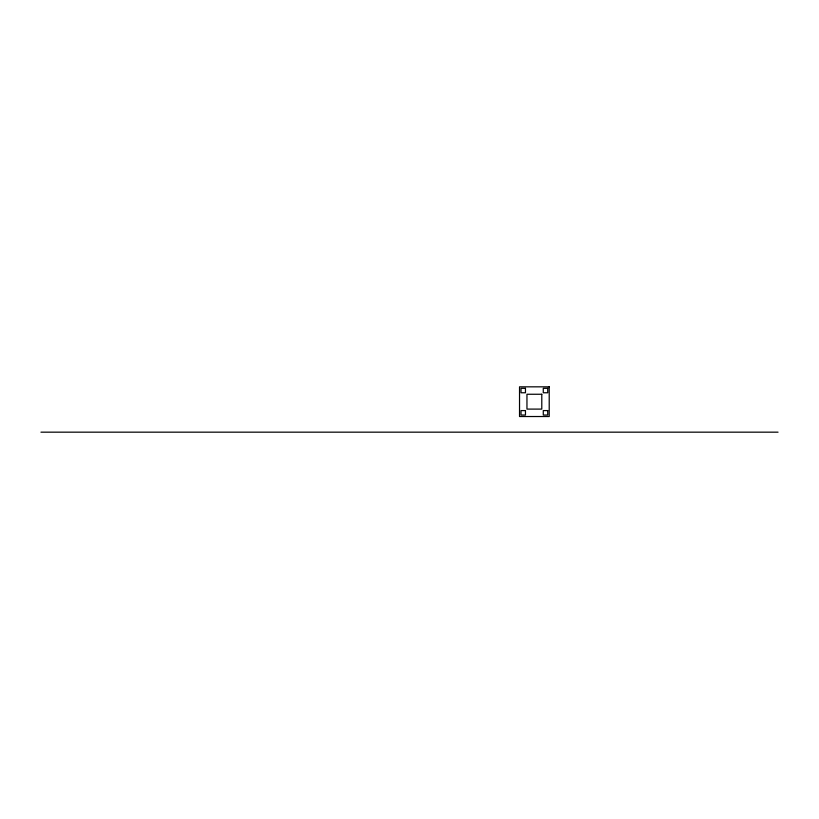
<?xml version="1.0" encoding="UTF-8"?>
<svg xmlns="http://www.w3.org/2000/svg" width="819" height="819" viewBox="0 0 819 819"><rect width="100%" height="100%" fill="white"/><g stroke="black" fill="none" stroke-linecap="round" stroke-linejoin="round"><path stroke-width="1.23" d="M40.95 432.166L778.05 432.166M549.211 386.834L519.533 386.834L519.533 416.523L549.211 416.523L549.211 386.834M525.47 388.319L521.017 388.319L521.017 392.772L525.47 392.772L525.47 388.319M547.727 388.319L543.273 388.319L543.273 392.772L547.727 392.772L547.727 388.319M541.789 394.256L526.955 394.256L526.955 409.101L541.789 409.101L541.789 394.256M525.47 410.585L521.017 410.585L521.017 415.038L525.47 415.038L525.47 410.585M547.727 410.585L543.273 410.585L543.284 415.038L547.727 415.038L547.727 410.585"/></g></svg>
